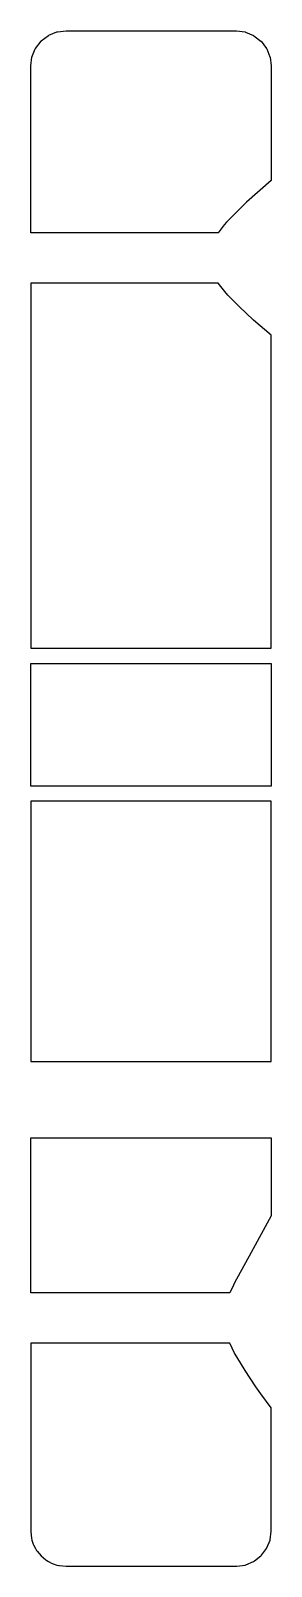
# Model space of a CAD drawing. Header units: metres. Extents: x 2.4 to 16, y -16 to 70.9.
import ezdxf

# ---------------------------------------------------------------- set-up
doc = ezdxf.new("R2010")
doc.units = ezdxf.units.M

msp = doc.modelspace()

# ---------------------------------------------------------------- linework, layer by layer
for p, q in [((2.998, 70.336), (3.4, 70.644)), ((3.4, 70.644), (3.425, 70.654)), ((3.425, 70.654), (3.882, 70.844)), ((3.882, 70.844), (3.915, 70.848)), ((3.915, 70.848), (4.4, 70.912)), ((4.4, 70.912), (5.054, 70.912)), ((5.054, 70.912), (14, 70.912)), ((14, 70.912), (14.035, 70.907)), ((14.035, 70.907), (14.518, 70.844)), ((14.518, 70.844), (14.548, 70.831)), ((14.548, 70.831), (15, 70.644)), ((15, 70.644), (15.021, 70.628)), ((15.021, 70.628), (15.414, 70.326)), ((2.468, 69.424), (2.659, 69.89)), ((2.659, 69.89), (2.668, 69.912)), ((2.668, 69.913), (2.986, 70.326)), ((2.668, 69.912), (2.668, 69.913)), ((2.986, 70.326), (2.998, 70.336)), ((15.414, 70.326), (15.424, 70.314)), ((15.424, 70.314), (15.732, 69.912)), ((15.732, 69.912), (15.732, 69.911)), ((15.732, 69.911), (15.741, 69.89)), ((15.741, 69.89), (15.925, 69.44)), ((2.4, 68.905), (2.403, 68.925)), ((2.4, 68.897), (2.4, 68.905)), ((2.4, 68.893), (2.4, 68.897)), ((2.4, 64.314), (2.4, 68.893)), ((2.403, 68.925), (2.468, 69.424)), ((15.925, 69.44), (15.932, 69.424)), ((15.932, 69.424), (15.997, 68.925)), ((15.997, 68.925), (16, 68.905)), ((16, 68.905), (16, 68.894)), ((16, 68.905), (16, 68.905)), ((16, 68.894), (16, 68.837)), ((16, 68.837), (16, 63.178)), ((2.4, 62.865), (2.4, 64.314)), ((2.4, 62.127), (2.4, 62.865)), ((16, 63.178), (16, 62.433)), ((2.4, 61.296), (2.4, 62.127)), ((16, 62.433), (14.6, 61.204)), ((2.4, 60.981), (2.4, 61.296)), ((2.4, 60.764), (2.4, 60.981)), ((14.6, 61.204), (13.829, 60.441)), ((2.4, 60.03), (2.4, 60.764)), ((2.4, 59.968), (2.4, 60.03)), ((13.46, 60.068), (13.338, 59.916)), ((13.829, 60.441), (13.46, 60.068)), ((2.4, 59.918), (2.4, 59.968)), ((2.4, 59.481), (2.4, 59.918)), ((9.329, 59.481), (2.4, 59.481)), ((13, 59.481), (9.329, 59.481)), ((13.338, 59.916), (13, 59.481)), ((6.071, 56.623), (2.4, 56.623)), ((2.4, 56.623), (2.4, 56.278)), ((13, 56.623), (6.071, 56.623)), ((13.37, 56.144), (13, 56.623)), ((2.4, 56.278), (2.4, 55.894)), ((2.4, 55.894), (2.4, 50.848)), ((13.54, 55.949), (13.37, 56.144)), ((14.19, 55.306), (13.54, 55.949)), ((15.005, 54.527), (14.19, 55.306)), ((16, 53.68), (15.005, 54.527)), ((16, 50.865), (16, 53.68)), ((2.4, 50.848), (2.4, 45.727)), ((16, 48.694), (16, 50.865)), ((16, 50.865), (16, 50.865)), ((16, 43.752), (16, 48.694)), ((2.4, 45.727), (2.4, 43.752)), ((2.4, 43.752), (2.4, 40.211)), ((16, 35.961), (16, 43.752)), ((2.4, 40.211), (2.4, 35.961)), ((2.4, 35.961), (14.635, 35.961)), ((14.635, 35.961), (16, 35.961)), ((2.4, 31.629), (2.4, 35.092)), ((2.4, 35.092), (3.765, 35.092)), ((3.765, 35.092), (16, 35.092)), ((16, 35.092), (16, 31.614)), ((2.4, 28.163), (2.4, 31.629)), ((16, 31.614), (16, 28.163)), ((16, 31.614), (16, 31.614)), ((3.755, 28.163), (2.4, 28.163)), ((16, 28.163), (3.755, 28.163)), ((14.645, 27.301), (2.4, 27.301)), ((2.4, 27.301), (2.4, 23.047)), ((16, 27.301), (14.645, 27.301)), ((16, 19.503), (16, 27.301)), ((2.4, 23.047), (2.4, 19.503)), ((2.4, 19.503), (2.4, 18.465)), ((16, 16.908), (16, 19.503)), ((2.4, 18.465), (2.4, 16.908)), ((2.4, 16.908), (2.4, 14.501)), ((16, 12.575), (16, 16.908)), ((2.4, 14.501), (2.4, 12.575)), ((2.4, 12.575), (9.195, 12.575)), ((9.195, 12.575), (16, 12.575)), ((16, 12.575), (16, 12.575)), ((2.4, 5.357), (2.4, 8.248)), ((2.4, 8.248), (9.205, 8.248)), ((9.205, 8.248), (16, 8.248)), ((16, 8.248), (16, 4.422)), ((2.4, -0.221), (2.4, 5.357)), ((16, 4.422), (16, 3.842)), ((16, 4.422), (16, 4.422)), ((16, 3.842), (14.866, 1.767)), ((14.866, 1.767), (13.921, 0.038)), ((13.921, 0.038), (13.859, -0.086)), ((2.4, -0.52), (2.4, -0.221)), ((9.371, -0.52), (2.4, -0.52)), ((13.656, -0.52), (9.371, -0.52)), ((13.859, -0.086), (13.656, -0.52)), ((6.115, -3.378), (2.4, -3.378)), ((2.4, -3.378), (2.4, -3.819)), ((13.656, -3.378), (6.115, -3.378)), ((13.922, -3.935), (13.656, -3.378)), ((2.4, -3.819), (2.4, -3.866)), ((2.4, -3.866), (2.4, -3.923)), ((2.4, -3.923), (2.4, -4.639)), ((14.047, -4.153), (13.922, -3.935)), ((14.525, -4.927), (14.047, -4.153)), ((2.4, -4.639), (2.4, -4.83)), ((2.4, -4.83), (2.4, -5.09)), ((2.4, -5.09), (2.4, -5.888)), ((15.134, -5.842), (14.525, -4.927)), ((2.4, -5.888), (2.4, -6.46)), ((15.416, -6.234), (15.134, -5.842)), ((2.4, -6.46), (2.4, -7.409)), ((16, -7.034), (15.416, -6.234)), ((2.4, -7.409), (2.4, -9.427)), ((16, -9.167), (16, -7.034)), ((2.4, -9.427), (2.4, -10.352)), ((16, -11.016), (16, -9.167)), ((2.4, -10.352), (2.4, -10.919)), ((2.4, -10.919), (2.4, -11.256)), ((2.4, -11.256), (2.4, -11.436)), ((16, -11.818), (16, -11.016)), ((2.4, -11.436), (2.4, -13.958)), ((16, -11.847), (16, -11.818)), ((16, -12.252), (16, -11.847)), ((16, -12.462), (16, -12.252)), ((16, -12.252), (16, -12.252)), ((16, -14), (16, -12.462)), ((2.4, -13.958), (2.4, -14)), ((2.4, -14), (2.401, -14.009)), ((2.401, -14.009), (2.404, -14.029)), ((2.404, -14.029), (2.408, -14.057)), ((2.408, -14.057), (2.442, -14.406)), ((2.442, -14.406), (2.468, -14.518)), ((2.468, -14.518), (2.543, -14.739)), ((2.543, -14.739), (2.565, -14.792)), ((15.753, -14.949), (15.932, -14.518)), ((15.932, -14.518), (15.935, -14.501)), ((15.935, -14.501), (15.999, -14.014)), ((15.999, -14.014), (16, -14)), ((2.565, -14.792), (2.668, -15)), ((2.668, -15), (2.731, -15.101)), ((2.731, -15.101), (2.766, -15.146)), ((2.766, -15.146), (2.986, -15.414)), ((2.986, -15.414), (3.257, -15.637)), ((3.257, -15.637), (3.303, -15.672)), ((15.044, -15.698), (15.414, -15.414)), ((15.414, -15.414), (15.448, -15.37)), ((15.448, -15.37), (15.732, -15)), ((15.732, -15), (15.753, -14.949)), ((3.303, -15.672), (3.4, -15.732)), ((3.4, -15.732), (3.611, -15.836)), ((3.611, -15.836), (3.664, -15.858)), ((3.664, -15.858), (3.882, -15.932)), ((3.882, -15.932), (3.997, -15.958)), ((3.997, -15.958), (4.026, -15.963)), ((4.026, -15.963), (4.4, -16)), ((4.4, -16), (4.908, -16)), ((4.908, -16), (14, -16)), ((14, -16), (14.018, -15.998)), ((14.018, -15.998), (14.055, -15.993)), ((14.055, -15.993), (14.518, -15.932)), ((14.518, -15.932), (14.569, -15.911)), ((14.569, -15.911), (15, -15.732)), ((15, -15.732), (15.044, -15.698))]:
    msp.add_line(p, q)

doc.saveas('drawing.dxf')
